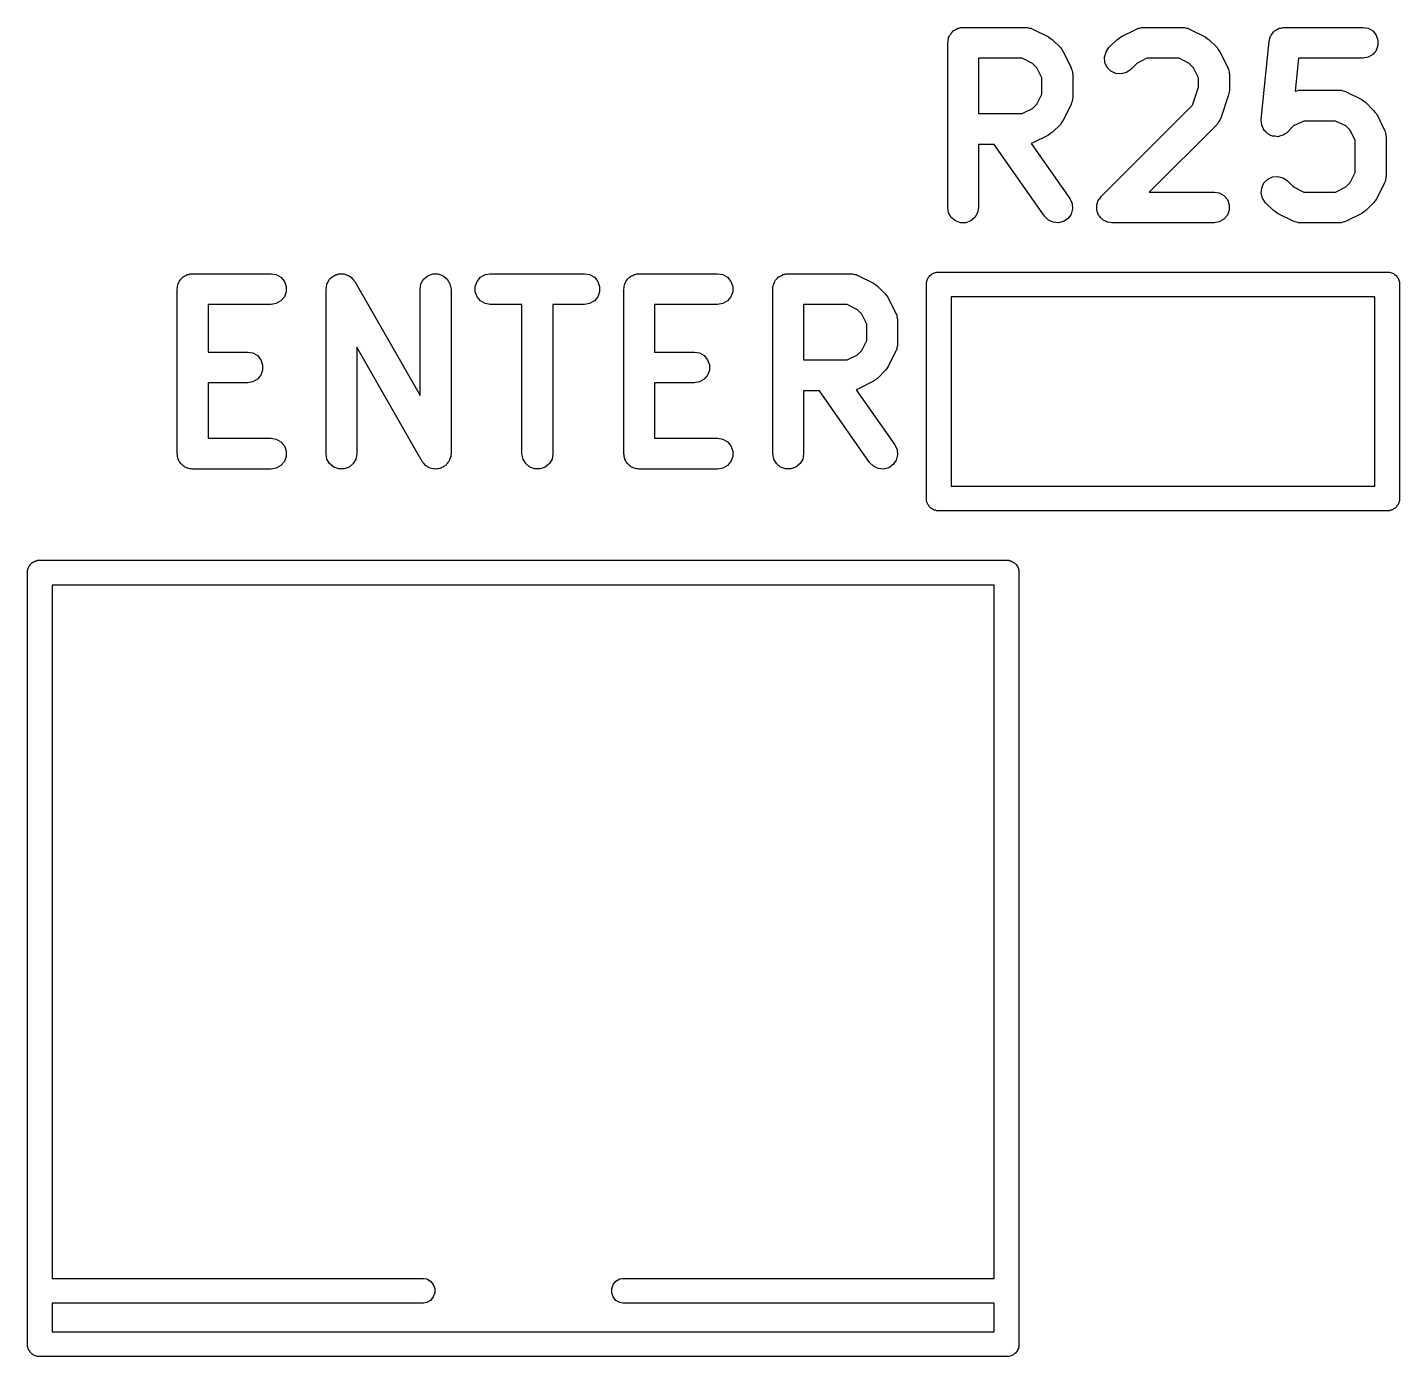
# Model space of a CAD drawing. Extents: x 553.3 to 630.8, y 408.7 to 458.1.
# Drawn here: x 573.76 to 580.43, y 410.67 to 417.13 of the extents above; entities that cross this region are included whole.
import ezdxf

# ---------------------------------------------------------------- set-up
doc = ezdxf.new("R2010")
doc.units = 0
doc.header["$MEASUREMENT"] = 0
doc.layers.add('BLACK', color=7, linetype='CONTINUOUS')

msp = doc.modelspace()

# ---------------------------------------------------------------- linework, layer by layer
at = {"layer": 'BLACK', "linetype": 'CONTINUOUS'}
for p, q in [((578.236, 417.071), (578.238, 417.077)), ((578.238, 417.077), (578.239, 417.084)), ((578.239, 417.084), (578.242, 417.089)), ((578.242, 417.089), (578.245, 417.096)), ((578.245, 417.096), (578.249, 417.101)), ((578.249, 417.101), (578.252, 417.106)), ((578.252, 417.106), (578.257, 417.111)), ((578.257, 417.111), (578.261, 417.116)), ((578.261, 417.116), (578.267, 417.119)), ((578.267, 417.119), (578.272, 417.123)), ((578.272, 417.123), (578.278, 417.125)), ((578.278, 417.125), (578.284, 417.129)), ((578.284, 417.129), (578.29, 417.13)), ((578.29, 417.13), (578.297, 417.132)), ((578.297, 417.132), (578.303, 417.132)), ((578.303, 417.132), (578.31, 417.133)), ((578.31, 417.133), (578.614, 417.133)), ((578.614, 417.133), (578.619, 417.132)), ((578.619, 417.132), (578.623, 417.133)), ((578.623, 417.133), (578.631, 417.13)), ((578.631, 417.13), (578.64, 417.129)), ((578.64, 417.129), (578.644, 417.126)), ((578.644, 417.126), (578.648, 417.125)), ((578.648, 417.125), (578.724, 417.087)), ((578.724, 417.087), (578.734, 417.08)), ((578.734, 417.08), (578.744, 417.073)), ((579.057, 417.073), (579.066, 417.08)), ((579.066, 417.08), (579.076, 417.087)), ((579.076, 417.087), (579.152, 417.125)), ((579.152, 417.125), (579.156, 417.126)), ((579.156, 417.126), (579.16, 417.129)), ((579.16, 417.129), (579.169, 417.13)), ((579.169, 417.13), (579.177, 417.133)), ((579.177, 417.133), (579.182, 417.132)), ((579.182, 417.132), (579.186, 417.133)), ((579.186, 417.133), (579.376, 417.133)), ((579.376, 417.133), (579.38, 417.132)), ((579.38, 417.132), (579.385, 417.133)), ((579.385, 417.133), (579.393, 417.13)), ((579.393, 417.13), (579.402, 417.129)), ((579.402, 417.129), (579.406, 417.126)), ((579.406, 417.126), (579.41, 417.125)), ((579.41, 417.125), (579.486, 417.087)), ((579.486, 417.087), (579.496, 417.08)), ((579.496, 417.08), (579.505, 417.073)), ((579.798, 417.071), (579.801, 417.081)), ((579.801, 417.081), (579.804, 417.091)), ((579.804, 417.091), (579.806, 417.093)), ((579.806, 417.093), (579.807, 417.096)), ((579.807, 417.096), (579.813, 417.103)), ((579.813, 417.103), (579.819, 417.112)), ((579.819, 417.112), (579.821, 417.113)), ((579.821, 417.113), (579.823, 417.116)), ((579.823, 417.116), (579.832, 417.121)), ((579.832, 417.121), (579.841, 417.126)), ((579.841, 417.126), (579.843, 417.127)), ((579.843, 417.127), (579.846, 417.129)), ((579.846, 417.129), (579.856, 417.13)), ((579.856, 417.13), (579.866, 417.133)), ((579.866, 417.133), (579.869, 417.133)), ((579.869, 417.133), (579.871, 417.133)), ((579.871, 417.133), (580.252, 417.133)), ((580.252, 417.133), (580.278, 417.129)), ((580.278, 417.129), (580.301, 417.116)), ((580.301, 417.116), (580.317, 417.096)), ((580.317, 417.096), (580.326, 417.071)), ((578.235, 417.058), (578.236, 417.065)), ((578.235, 416.258), (578.235, 417.058)), ((578.236, 417.065), (578.236, 417.071)), ((578.744, 417.073), (578.782, 417.035)), ((578.782, 417.035), (578.789, 417.025)), ((578.789, 417.025), (578.796, 417.015)), ((578.796, 417.015), (578.834, 416.939)), ((578.997, 416.988), (579.004, 417.014)), ((579.004, 417.014), (579.018, 417.035)), ((579.018, 417.035), (579.057, 417.073)), ((579.505, 417.073), (579.544, 417.035)), ((579.544, 417.035), (579.55, 417.025)), ((579.55, 417.025), (579.558, 417.015)), ((579.558, 417.015), (579.596, 416.939)), ((579.759, 416.685), (579.797, 417.066)), ((579.797, 417.066), (579.798, 417.068)), ((579.798, 417.068), (579.798, 417.071)), ((580.317, 417.021), (580.301, 417.001)), ((580.326, 417.045), (580.317, 417.021)), ((580.326, 417.071), (580.326, 417.045)), ((578.385, 416.983), (578.385, 416.714)), ((578.597, 416.983), (578.385, 416.983)), ((578.646, 416.958), (578.597, 416.983)), ((578.667, 416.937), (578.646, 416.958)), ((578.999, 416.962), (578.997, 416.988)), ((579.01, 416.939), (578.999, 416.962)), ((579.154, 416.958), (579.125, 416.929)), ((579.203, 416.983), (579.154, 416.958)), ((579.359, 416.983), (579.203, 416.983)), ((579.408, 416.958), (579.359, 416.983)), ((579.429, 416.937), (579.408, 416.958)), ((579.939, 416.983), (579.923, 416.824)), ((580.252, 416.983), (579.939, 416.983)), ((580.278, 416.988), (580.252, 416.983)), ((580.301, 417.001), (580.278, 416.988)), ((578.692, 416.888), (578.667, 416.937)), ((578.692, 416.809), (578.692, 416.888)), ((578.834, 416.939), (578.835, 416.935)), ((578.835, 416.935), (578.837, 416.931)), ((578.837, 416.931), (578.839, 416.923)), ((578.839, 416.923), (578.841, 416.914)), ((578.841, 416.914), (578.841, 416.91)), ((578.841, 416.91), (578.842, 416.906)), ((578.842, 416.906), (578.842, 416.791)), ((579.028, 416.92), (579.01, 416.939)), ((579.052, 416.909), (579.028, 416.92)), ((579.078, 416.907), (579.052, 416.909)), ((579.103, 416.914), (579.078, 416.907)), ((579.125, 416.929), (579.103, 416.914)), ((579.454, 416.888), (579.429, 416.937)), ((579.454, 416.842), (579.454, 416.888)), ((579.596, 416.939), (579.597, 416.935)), ((579.597, 416.935), (579.599, 416.931)), ((579.599, 416.931), (579.601, 416.923)), ((579.601, 416.923), (579.603, 416.914)), ((579.603, 416.914), (579.603, 416.91)), ((579.603, 416.91), (579.604, 416.906)), ((579.604, 416.906), (579.604, 416.83)), ((578.667, 416.76), (578.692, 416.809)), ((579.425, 416.756), (579.454, 416.842)), ((579.602, 416.818), (579.6, 416.806)), ((579.604, 416.83), (579.602, 416.818)), ((579.923, 416.824), (579.931, 416.825)), ((579.931, 416.825), (579.939, 416.828)), ((579.939, 416.828), (579.943, 416.828)), ((579.943, 416.828), (579.948, 416.828)), ((579.948, 416.828), (580.138, 416.828)), ((580.138, 416.828), (580.142, 416.828)), ((580.142, 416.828), (580.147, 416.828)), ((580.147, 416.828), (580.155, 416.825)), ((580.155, 416.825), (580.164, 416.824)), ((580.164, 416.824), (580.168, 416.822)), ((580.168, 416.822), (580.172, 416.82)), ((580.172, 416.82), (580.248, 416.782)), ((578.646, 416.739), (578.667, 416.76)), ((578.834, 416.758), (578.796, 416.682)), ((578.835, 416.762), (578.834, 416.758)), ((578.837, 416.766), (578.835, 416.762)), ((578.839, 416.774), (578.837, 416.766)), ((578.841, 416.783), (578.839, 416.774)), ((578.842, 416.791), (578.841, 416.787)), ((578.841, 416.787), (578.841, 416.783)), ((578.98, 416.311), (579.425, 416.756)), ((579.6, 416.806), (579.562, 416.692)), ((580.248, 416.782), (580.258, 416.775)), ((580.258, 416.775), (580.267, 416.768)), ((580.267, 416.768), (580.305, 416.73)), ((578.385, 416.714), (578.597, 416.714)), ((578.597, 416.714), (578.646, 416.739)), ((578.796, 416.682), (578.789, 416.672)), ((579.553, 416.676), (579.549, 416.669)), ((579.558, 416.684), (579.553, 416.676)), ((579.56, 416.688), (579.558, 416.684)), ((579.562, 416.692), (579.56, 416.688)), ((579.759, 416.684), (579.759, 416.685)), ((579.76, 416.671), (579.759, 416.684)), ((579.759, 416.684), (579.759, 416.684)), ((579.965, 416.678), (579.916, 416.654)), ((580.12, 416.678), (579.965, 416.678)), ((580.17, 416.654), (580.12, 416.678)), ((580.305, 416.73), (580.312, 416.72)), ((580.312, 416.72), (580.32, 416.711)), ((580.32, 416.711), (580.358, 416.634)), ((578.724, 416.61), (578.648, 416.572)), ((578.734, 416.617), (578.724, 416.61)), ((578.744, 416.624), (578.734, 416.617)), ((578.782, 416.662), (578.744, 416.624)), ((578.789, 416.672), (578.782, 416.662)), ((579.544, 416.662), (579.214, 416.333)), ((579.546, 416.666), (579.544, 416.662)), ((579.549, 416.669), (579.546, 416.666)), ((579.761, 416.659), (579.76, 416.671)), ((579.761, 416.658), (579.761, 416.659)), ((579.766, 416.646), (579.761, 416.658)), ((579.761, 416.658), (579.761, 416.658)), ((579.771, 416.635), (579.766, 416.646)), ((579.772, 416.635), (579.771, 416.635)), ((579.772, 416.634), (579.772, 416.635)), ((579.781, 416.625), (579.772, 416.634)), ((579.79, 416.616), (579.781, 416.625)), ((579.802, 416.61), (579.79, 416.616)), ((579.79, 416.616), (579.79, 416.616)), ((579.79, 416.616), (579.79, 416.616)), ((579.813, 416.605), (579.802, 416.61)), ((579.864, 416.609), (579.852, 416.606)), ((579.865, 416.609), (579.864, 416.609)), ((579.875, 416.616), (579.865, 416.609)), ((579.865, 416.609), (579.865, 416.609)), ((579.886, 416.623), (579.875, 416.616)), ((579.916, 416.654), (579.886, 416.624)), ((579.886, 416.624), (579.886, 416.624)), ((579.886, 416.624), (579.886, 416.623)), ((580.191, 416.633), (580.17, 416.654)), ((580.216, 416.583), (580.191, 416.633)), ((580.358, 416.634), (580.359, 416.63)), ((580.359, 416.63), (580.361, 416.627)), ((580.361, 416.627), (580.363, 416.618)), ((580.363, 416.618), (580.365, 416.61)), ((580.365, 416.61), (580.365, 416.605)), ((578.461, 416.564), (578.385, 416.564)), ((578.385, 416.564), (578.385, 416.258)), ((578.705, 416.215), (578.461, 416.564)), ((578.644, 416.571), (578.641, 416.569)), ((578.641, 416.569), (578.828, 416.301)), ((578.648, 416.572), (578.644, 416.571)), ((579.814, 416.605), (579.813, 416.605)), ((579.826, 416.604), (579.814, 416.605)), ((579.814, 416.605), (579.814, 416.605)), ((579.839, 416.602), (579.826, 416.604)), ((579.84, 416.602), (579.839, 416.602)), ((579.839, 416.602), (579.839, 416.602)), ((579.852, 416.606), (579.84, 416.602)), ((580.216, 416.428), (580.216, 416.583)), ((580.365, 416.605), (580.366, 416.601)), ((580.366, 416.601), (580.366, 416.41)), ((579.814, 416.407), (579.84, 416.409)), ((579.84, 416.409), (579.865, 416.402)), ((580.191, 416.379), (580.216, 416.428)), ((580.366, 416.41), (580.365, 416.406)), ((579.759, 416.328), (579.761, 416.354)), ((579.761, 416.354), (579.772, 416.377)), ((579.772, 416.377), (579.79, 416.396)), ((579.79, 416.396), (579.814, 416.407)), ((579.865, 416.402), (579.886, 416.387)), ((579.886, 416.387), (579.916, 416.358)), ((579.916, 416.358), (579.965, 416.333)), ((580.12, 416.333), (580.17, 416.358)), ((580.17, 416.358), (580.191, 416.379)), ((580.358, 416.377), (580.32, 416.301)), ((580.359, 416.381), (580.358, 416.377)), ((580.361, 416.385), (580.359, 416.381)), ((580.363, 416.393), (580.361, 416.385)), ((580.365, 416.402), (580.363, 416.393)), ((580.365, 416.406), (580.365, 416.402)), ((578.828, 416.301), (578.839, 416.277)), ((578.839, 416.277), (578.841, 416.252)), ((578.96, 416.271), (578.963, 416.28)), ((578.963, 416.28), (578.965, 416.29)), ((578.965, 416.29), (578.967, 416.292)), ((578.967, 416.292), (578.968, 416.296)), ((578.968, 416.296), (578.975, 416.303)), ((578.975, 416.303), (578.98, 416.311)), ((579.214, 416.333), (579.529, 416.333)), ((579.529, 416.333), (579.554, 416.329)), ((579.554, 416.329), (579.577, 416.316)), ((579.577, 416.316), (579.594, 416.296)), ((579.594, 416.296), (579.602, 416.271)), ((579.765, 416.303), (579.759, 416.328)), ((579.78, 416.281), (579.765, 416.303)), ((579.818, 416.243), (579.78, 416.281)), ((579.965, 416.333), (580.12, 416.333)), ((580.305, 416.281), (580.267, 416.243)), ((580.312, 416.291), (580.305, 416.281)), ((580.32, 416.301), (580.312, 416.291)), ((578.239, 416.232), (578.235, 416.258)), ((578.252, 416.21), (578.239, 416.232)), ((578.272, 416.193), (578.252, 416.21)), ((578.367, 416.21), (578.347, 416.193)), ((578.38, 416.232), (578.367, 416.21)), ((578.385, 416.258), (578.38, 416.232)), ((578.724, 416.197), (578.705, 416.215)), ((578.835, 416.226), (578.82, 416.205)), ((578.841, 416.252), (578.835, 416.226)), ((578.959, 416.265), (578.96, 416.268)), ((578.96, 416.255), (578.959, 416.265)), ((578.96, 416.268), (578.96, 416.271)), ((578.96, 416.245), (578.96, 416.255)), ((578.961, 416.242), (578.96, 416.245)), ((578.961, 416.239), (578.961, 416.242)), ((578.965, 416.23), (578.961, 416.239)), ((578.968, 416.221), (578.965, 416.23)), ((578.971, 416.218), (578.968, 416.221)), ((578.972, 416.215), (578.971, 416.218)), ((578.979, 416.208), (578.972, 416.215)), ((579.594, 416.221), (579.577, 416.201)), ((579.602, 416.245), (579.594, 416.221)), ((579.602, 416.271), (579.602, 416.245)), ((579.828, 416.236), (579.818, 416.243)), ((579.838, 416.229), (579.828, 416.236)), ((579.914, 416.191), (579.838, 416.229)), ((580.248, 416.229), (580.172, 416.191)), ((580.258, 416.236), (580.248, 416.229)), ((580.267, 416.243), (580.258, 416.236)), ((578.297, 416.184), (578.272, 416.193)), ((578.323, 416.184), (578.297, 416.184)), ((578.347, 416.193), (578.323, 416.184)), ((578.747, 416.186), (578.724, 416.197)), ((578.773, 416.183), (578.747, 416.186)), ((578.798, 416.19), (578.773, 416.183)), ((578.82, 416.205), (578.798, 416.19)), ((578.985, 416.201), (578.979, 416.208)), ((578.988, 416.199), (578.985, 416.201)), ((578.99, 416.197), (578.988, 416.199)), ((578.999, 416.193), (578.99, 416.197)), ((579.008, 416.188), (578.999, 416.193)), ((579.011, 416.187), (579.008, 416.188)), ((579.014, 416.186), (579.011, 416.187)), ((579.024, 416.185), (579.014, 416.186)), ((579.033, 416.183), (579.024, 416.185)), ((579.529, 416.183), (579.033, 416.183)), ((579.554, 416.188), (579.529, 416.183)), ((579.577, 416.201), (579.554, 416.188)), ((579.918, 416.19), (579.914, 416.191)), ((579.922, 416.188), (579.918, 416.19)), ((579.931, 416.186), (579.922, 416.188)), ((579.939, 416.184), (579.931, 416.186)), ((579.943, 416.184), (579.939, 416.184)), ((579.948, 416.183), (579.943, 416.184)), ((580.138, 416.183), (579.948, 416.183)), ((580.142, 416.184), (580.138, 416.183)), ((580.147, 416.184), (580.142, 416.184)), ((580.155, 416.186), (580.147, 416.184)), ((580.164, 416.188), (580.155, 416.186)), ((580.168, 416.19), (580.164, 416.188)), ((580.172, 416.191), (580.168, 416.19)), ((578.17, 415.941), (578.175, 415.942)), ((578.175, 415.942), (578.18, 415.944)), ((578.18, 415.944), (578.186, 415.944)), ((578.186, 415.944), (578.186, 415.944)), ((578.186, 415.944), (580.376, 415.944)), ((580.376, 415.944), (580.376, 415.944)), ((580.376, 415.944), (580.382, 415.944)), ((580.382, 415.944), (580.387, 415.942)), ((580.387, 415.942), (580.392, 415.941)), ((574.49, 415.874), (574.492, 415.88)), ((574.492, 415.88), (574.493, 415.887)), ((574.493, 415.887), (574.497, 415.892)), ((574.497, 415.892), (574.499, 415.899)), ((574.499, 415.899), (574.503, 415.904)), ((574.503, 415.904), (574.506, 415.909)), ((574.506, 415.909), (574.511, 415.914)), ((574.511, 415.914), (574.516, 415.919)), ((574.516, 415.919), (574.521, 415.922)), ((574.521, 415.922), (574.526, 415.926)), ((574.526, 415.926), (574.533, 415.928)), ((574.533, 415.928), (574.538, 415.932)), ((574.538, 415.932), (574.545, 415.933)), ((574.545, 415.933), (574.551, 415.935)), ((574.551, 415.935), (574.557, 415.935)), ((574.557, 415.935), (574.564, 415.936)), ((574.564, 415.936), (574.945, 415.936)), ((574.945, 415.936), (574.97, 415.932)), ((574.97, 415.932), (574.993, 415.919)), ((574.993, 415.919), (575.01, 415.899)), ((575.01, 415.899), (575.019, 415.874)), ((575.214, 415.874), (575.216, 415.88)), ((575.216, 415.88), (575.217, 415.887)), ((575.217, 415.887), (575.221, 415.893)), ((575.221, 415.893), (575.223, 415.899)), ((575.223, 415.899), (575.227, 415.904)), ((575.227, 415.904), (575.23, 415.909)), ((575.23, 415.909), (575.235, 415.914)), ((575.235, 415.914), (575.24, 415.919)), ((575.24, 415.919), (575.245, 415.922)), ((575.245, 415.922), (575.25, 415.926)), ((575.25, 415.926), (575.256, 415.928)), ((575.256, 415.928), (575.262, 415.932)), ((575.262, 415.932), (575.269, 415.933)), ((575.269, 415.933), (575.275, 415.935)), ((575.275, 415.935), (575.281, 415.935)), ((575.281, 415.935), (575.288, 415.936)), ((575.288, 415.936), (575.294, 415.935)), ((575.294, 415.935), (575.301, 415.935)), ((575.301, 415.935), (575.307, 415.933)), ((575.307, 415.933), (575.314, 415.931)), ((575.314, 415.931), (575.319, 415.928)), ((575.319, 415.928), (575.325, 415.926)), ((575.325, 415.926), (575.33, 415.922)), ((575.33, 415.922), (575.336, 415.918)), ((575.336, 415.918), (575.34, 415.913)), ((575.34, 415.913), (575.345, 415.909)), ((575.345, 415.909), (575.348, 415.903)), ((575.348, 415.903), (575.353, 415.898)), ((575.353, 415.898), (575.67, 415.344)), ((575.67, 415.861), (575.674, 415.887)), ((575.674, 415.887), (575.687, 415.909)), ((575.687, 415.909), (575.707, 415.926)), ((575.707, 415.926), (575.732, 415.935)), ((575.732, 415.935), (575.758, 415.935)), ((575.758, 415.935), (575.782, 415.926)), ((575.782, 415.926), (575.802, 415.909)), ((575.802, 415.909), (575.815, 415.887)), ((575.815, 415.887), (575.82, 415.861)), ((575.938, 415.874), (575.947, 415.899)), ((575.947, 415.899), (575.963, 415.919)), ((575.963, 415.919), (575.986, 415.932)), ((575.986, 415.932), (576.011, 415.936)), ((576.011, 415.936), (576.469, 415.936)), ((576.469, 415.936), (576.494, 415.932)), ((576.494, 415.932), (576.517, 415.919)), ((576.517, 415.919), (576.534, 415.899)), ((576.534, 415.899), (576.542, 415.874)), ((576.661, 415.874), (576.664, 415.88)), ((576.664, 415.88), (576.665, 415.887)), ((576.665, 415.887), (576.668, 415.892)), ((576.668, 415.892), (576.67, 415.899)), ((576.67, 415.899), (576.675, 415.904)), ((576.675, 415.904), (576.678, 415.909)), ((576.678, 415.909), (576.683, 415.914)), ((576.683, 415.914), (576.687, 415.919)), ((576.687, 415.919), (576.693, 415.922)), ((576.693, 415.922), (576.698, 415.926)), ((576.698, 415.926), (576.704, 415.928)), ((576.704, 415.928), (576.71, 415.932)), ((576.71, 415.932), (576.716, 415.933)), ((576.716, 415.933), (576.722, 415.935)), ((576.722, 415.935), (576.729, 415.935)), ((576.729, 415.935), (576.735, 415.936)), ((576.735, 415.936), (577.116, 415.936)), ((577.116, 415.936), (577.142, 415.932)), ((577.142, 415.932), (577.164, 415.919)), ((577.164, 415.919), (577.181, 415.899)), ((577.181, 415.899), (577.19, 415.874)), ((577.385, 415.874), (577.387, 415.88)), ((577.387, 415.88), (577.389, 415.887)), ((577.389, 415.887), (577.392, 415.892)), ((577.392, 415.892), (577.394, 415.899)), ((577.394, 415.899), (577.398, 415.904)), ((577.398, 415.904), (577.402, 415.909)), ((577.402, 415.909), (577.407, 415.914)), ((577.407, 415.914), (577.411, 415.919)), ((577.411, 415.919), (577.417, 415.922)), ((577.417, 415.922), (577.422, 415.926)), ((577.422, 415.926), (577.428, 415.928)), ((577.428, 415.928), (577.433, 415.932)), ((577.433, 415.932), (577.44, 415.933)), ((577.44, 415.933), (577.446, 415.935)), ((577.446, 415.935), (577.453, 415.935)), ((577.453, 415.935), (577.459, 415.936)), ((577.459, 415.936), (577.764, 415.936)), ((577.764, 415.936), (577.768, 415.935)), ((577.768, 415.935), (577.772, 415.936)), ((577.772, 415.936), (577.781, 415.933)), ((577.781, 415.933), (577.79, 415.932)), ((577.79, 415.932), (577.793, 415.929)), ((577.793, 415.929), (577.797, 415.928)), ((577.797, 415.928), (577.874, 415.89)), ((577.874, 415.89), (577.883, 415.883)), ((577.883, 415.883), (577.893, 415.876)), ((577.893, 415.876), (577.931, 415.838)), ((578.131, 415.895), (578.133, 415.9)), ((578.131, 415.889), (578.131, 415.895)), ((578.131, 414.855), (578.131, 415.889)), ((578.131, 415.889), (578.131, 415.889)), ((578.133, 415.9), (578.134, 415.905)), ((578.134, 415.905), (578.136, 415.909)), ((578.136, 415.909), (578.138, 415.914)), ((578.138, 415.914), (578.142, 415.919)), ((578.142, 415.919), (578.144, 415.923)), ((578.144, 415.923), (578.148, 415.927)), ((578.148, 415.927), (578.152, 415.931)), ((578.152, 415.931), (578.156, 415.933)), ((578.156, 415.933), (578.161, 415.937)), ((578.161, 415.937), (578.166, 415.939)), ((578.166, 415.939), (578.17, 415.941)), ((580.392, 415.941), (580.396, 415.939)), ((580.396, 415.939), (580.401, 415.937)), ((580.401, 415.937), (580.406, 415.933)), ((580.406, 415.933), (580.41, 415.931)), ((580.41, 415.931), (580.414, 415.927)), ((580.414, 415.927), (580.418, 415.923)), ((580.418, 415.923), (580.42, 415.919)), ((580.42, 415.919), (580.424, 415.914)), ((580.424, 415.914), (580.426, 415.909)), ((580.426, 415.909), (580.428, 415.905)), ((580.428, 415.905), (580.429, 415.9)), ((580.429, 415.9), (580.431, 415.895)), ((580.431, 415.895), (580.431, 415.889)), ((580.431, 415.889), (580.431, 415.889)), ((580.431, 415.889), (580.431, 414.839)), ((574.489, 415.861), (574.49, 415.868)), ((574.489, 415.061), (574.489, 415.861)), ((574.49, 415.868), (574.49, 415.874)), ((575.01, 415.824), (574.993, 415.804)), ((575.019, 415.848), (575.01, 415.824)), ((575.019, 415.874), (575.019, 415.848)), ((575.213, 415.861), (575.214, 415.868)), ((575.213, 415.061), (575.213, 415.861)), ((575.214, 415.868), (575.214, 415.874)), ((575.67, 415.344), (575.67, 415.861)), ((575.82, 415.861), (575.82, 415.061)), ((575.938, 415.848), (575.938, 415.874)), ((575.947, 415.824), (575.938, 415.848)), ((575.963, 415.804), (575.947, 415.824)), ((576.534, 415.824), (576.517, 415.804)), ((576.542, 415.848), (576.534, 415.824)), ((576.542, 415.874), (576.542, 415.848)), ((576.66, 415.861), (576.661, 415.868)), ((576.66, 415.061), (576.66, 415.861)), ((576.661, 415.868), (576.661, 415.874)), ((577.181, 415.824), (577.164, 415.804)), ((577.19, 415.848), (577.181, 415.824)), ((577.19, 415.874), (577.19, 415.848)), ((577.384, 415.861), (577.385, 415.868)), ((577.384, 415.061), (577.384, 415.861)), ((577.385, 415.868), (577.385, 415.874)), ((577.931, 415.838), (577.938, 415.828)), ((577.938, 415.828), (577.945, 415.818)), ((577.945, 415.818), (577.983, 415.742)), ((580.311, 415.824), (578.251, 415.824)), ((578.251, 415.824), (578.251, 414.904)), ((580.311, 414.904), (580.311, 415.824)), ((574.945, 415.786), (574.639, 415.786)), ((574.639, 415.786), (574.639, 415.555)), ((574.97, 415.791), (574.945, 415.786)), ((574.993, 415.804), (574.97, 415.791)), ((575.986, 415.791), (575.963, 415.804)), ((576.011, 415.786), (575.986, 415.791)), ((576.165, 415.786), (576.011, 415.786)), ((576.165, 415.061), (576.165, 415.786)), ((576.469, 415.786), (576.315, 415.786)), ((576.315, 415.786), (576.315, 415.061)), ((576.494, 415.791), (576.469, 415.786)), ((576.517, 415.804), (576.494, 415.791)), ((577.116, 415.786), (576.81, 415.786)), ((576.81, 415.786), (576.81, 415.555)), ((577.142, 415.791), (577.116, 415.786)), ((577.164, 415.804), (577.142, 415.791)), ((577.534, 415.786), (577.534, 415.517)), ((577.746, 415.786), (577.534, 415.786)), ((577.796, 415.761), (577.746, 415.786)), ((577.817, 415.74), (577.796, 415.761)), ((577.983, 415.742), (577.985, 415.738)), ((577.841, 415.691), (577.817, 415.74)), ((577.841, 415.612), (577.841, 415.691)), ((577.985, 415.738), (577.987, 415.734)), ((577.987, 415.734), (577.988, 415.726)), ((577.988, 415.726), (577.991, 415.717)), ((577.991, 415.717), (577.99, 415.713)), ((577.99, 415.713), (577.991, 415.709)), ((577.991, 415.709), (577.991, 415.594)), ((577.817, 415.563), (577.841, 415.612)), ((574.639, 415.555), (574.831, 415.555)), ((574.831, 415.555), (574.856, 415.551)), ((574.856, 415.551), (574.879, 415.538)), ((575.68, 415.024), (575.363, 415.579)), ((575.363, 415.579), (575.363, 415.061)), ((576.81, 415.555), (577.002, 415.555)), ((577.002, 415.555), (577.028, 415.551)), ((577.028, 415.551), (577.05, 415.538)), ((577.746, 415.517), (577.796, 415.542)), ((577.796, 415.542), (577.817, 415.563)), ((577.983, 415.561), (577.945, 415.485)), ((577.985, 415.565), (577.983, 415.561)), ((577.987, 415.569), (577.985, 415.565)), ((577.988, 415.577), (577.987, 415.569)), ((577.991, 415.586), (577.988, 415.577)), ((577.991, 415.594), (577.99, 415.59)), ((577.99, 415.59), (577.991, 415.586)), ((574.879, 415.538), (574.895, 415.518)), ((574.895, 415.518), (574.904, 415.493)), ((574.904, 415.493), (574.904, 415.467)), ((577.05, 415.538), (577.067, 415.518)), ((577.067, 415.518), (577.076, 415.493)), ((577.076, 415.493), (577.076, 415.467)), ((577.534, 415.517), (577.746, 415.517)), ((577.938, 415.475), (577.931, 415.465)), ((577.945, 415.485), (577.938, 415.475)), ((574.856, 415.41), (574.831, 415.405)), ((574.879, 415.423), (574.856, 415.41)), ((574.895, 415.443), (574.879, 415.423)), ((574.904, 415.467), (574.895, 415.443)), ((577.028, 415.41), (577.002, 415.405)), ((577.05, 415.423), (577.028, 415.41)), ((577.067, 415.443), (577.05, 415.423)), ((577.076, 415.467), (577.067, 415.443)), ((577.874, 415.413), (577.797, 415.375)), ((577.883, 415.42), (577.874, 415.413)), ((577.893, 415.427), (577.883, 415.42)), ((577.931, 415.465), (577.893, 415.427)), ((574.831, 415.405), (574.639, 415.405)), ((574.639, 415.405), (574.639, 415.136)), ((577.002, 415.405), (576.81, 415.405)), ((576.81, 415.405), (576.81, 415.136)), ((577.611, 415.367), (577.534, 415.367)), ((577.534, 415.367), (577.534, 415.061)), ((577.855, 415.018), (577.611, 415.367)), ((577.793, 415.374), (577.79, 415.372)), ((577.79, 415.372), (577.978, 415.104)), ((577.797, 415.375), (577.793, 415.374)), ((574.639, 415.136), (574.945, 415.136)), ((574.945, 415.136), (574.97, 415.132)), ((574.97, 415.132), (574.993, 415.119)), ((574.993, 415.119), (575.01, 415.099)), ((575.01, 415.099), (575.019, 415.074)), ((576.81, 415.136), (577.116, 415.136)), ((577.116, 415.136), (577.142, 415.132)), ((577.142, 415.132), (577.164, 415.119)), ((577.164, 415.119), (577.181, 415.099)), ((577.181, 415.099), (577.19, 415.074)), ((577.978, 415.104), (577.989, 415.08)), ((577.989, 415.08), (577.991, 415.055)), ((574.49, 415.055), (574.489, 415.061)), ((574.49, 415.048), (574.49, 415.055)), ((574.492, 415.042), (574.49, 415.048)), ((574.493, 415.035), (574.492, 415.042)), ((574.497, 415.03), (574.493, 415.035)), ((574.499, 415.024), (574.497, 415.03)), ((574.503, 415.019), (574.499, 415.024)), ((574.506, 415.013), (574.503, 415.019)), ((574.511, 415.009), (574.506, 415.013)), ((574.516, 415.004), (574.511, 415.009)), ((575.01, 415.024), (574.993, 415.004)), ((575.019, 415.048), (575.01, 415.024)), ((575.019, 415.074), (575.019, 415.048)), ((575.217, 415.035), (575.213, 415.061)), ((575.23, 415.013), (575.217, 415.035)), ((575.25, 414.996), (575.23, 415.013)), ((575.345, 415.013), (575.325, 414.996)), ((575.358, 415.035), (575.345, 415.013)), ((575.363, 415.061), (575.358, 415.035)), ((575.684, 415.019), (575.68, 415.024)), ((575.687, 415.013), (575.684, 415.019)), ((575.692, 415.009), (575.687, 415.013)), ((575.696, 415.004), (575.692, 415.009)), ((575.797, 415.009), (575.793, 415.003)), ((575.802, 415.013), (575.797, 415.009)), ((575.805, 415.018), (575.802, 415.013)), ((575.81, 415.023), (575.805, 415.018)), ((575.812, 415.03), (575.81, 415.023)), ((575.815, 415.035), (575.812, 415.03)), ((575.816, 415.042), (575.815, 415.035)), ((575.819, 415.048), (575.816, 415.042)), ((575.82, 415.061), (575.819, 415.054)), ((575.819, 415.054), (575.819, 415.048)), ((576.17, 415.035), (576.165, 415.061)), ((576.183, 415.013), (576.17, 415.035)), ((576.203, 414.996), (576.183, 415.013)), ((576.298, 415.013), (576.278, 414.996)), ((576.311, 415.035), (576.298, 415.013)), ((576.315, 415.061), (576.311, 415.035)), ((576.661, 415.055), (576.66, 415.061)), ((576.661, 415.048), (576.661, 415.055)), ((576.664, 415.042), (576.661, 415.048)), ((576.665, 415.035), (576.664, 415.042)), ((576.668, 415.03), (576.665, 415.035)), ((576.67, 415.024), (576.668, 415.03)), ((576.675, 415.019), (576.67, 415.024)), ((576.678, 415.013), (576.675, 415.019)), ((576.683, 415.009), (576.678, 415.013)), ((576.687, 415.004), (576.683, 415.009)), ((577.181, 415.024), (577.164, 415.004)), ((577.19, 415.048), (577.181, 415.024)), ((577.19, 415.074), (577.19, 415.048)), ((577.389, 415.035), (577.384, 415.061)), ((577.402, 415.013), (577.389, 415.035)), ((577.422, 414.996), (577.402, 415.013)), ((577.517, 415.013), (577.497, 414.996)), ((577.53, 415.035), (577.517, 415.013)), ((577.534, 415.061), (577.53, 415.035)), ((577.873, 415), (577.855, 415.018)), ((577.969, 415.008), (577.948, 414.993)), ((577.984, 415.029), (577.969, 415.008)), ((577.991, 415.055), (577.984, 415.029)), ((574.521, 415), (574.516, 415.004)), ((574.526, 414.996), (574.521, 415)), ((574.533, 414.994), (574.526, 414.996)), ((574.538, 414.991), (574.533, 414.994)), ((574.545, 414.989), (574.538, 414.991)), ((574.551, 414.987), (574.545, 414.989)), ((574.557, 414.987), (574.551, 414.987)), ((574.564, 414.986), (574.557, 414.987)), ((574.945, 414.986), (574.564, 414.986)), ((574.97, 414.991), (574.945, 414.986)), ((574.993, 415.004), (574.97, 414.991)), ((575.275, 414.987), (575.25, 414.996)), ((575.301, 414.987), (575.275, 414.987)), ((575.325, 414.996), (575.301, 414.987)), ((575.702, 415), (575.696, 415.004)), ((575.707, 414.996), (575.702, 415)), ((575.713, 414.994), (575.707, 414.996)), ((575.719, 414.991), (575.713, 414.994)), ((575.725, 414.99), (575.719, 414.991)), ((575.732, 414.987), (575.725, 414.99)), ((575.738, 414.987), (575.732, 414.987)), ((575.744, 414.986), (575.738, 414.987)), ((575.751, 414.987), (575.744, 414.986)), ((575.758, 414.987), (575.751, 414.987)), ((575.764, 414.989), (575.758, 414.987)), ((575.77, 414.991), (575.764, 414.989)), ((575.776, 414.994), (575.77, 414.991)), ((575.782, 414.996), (575.776, 414.994)), ((575.787, 415), (575.782, 414.996)), ((575.793, 415.003), (575.787, 415)), ((576.227, 414.987), (576.203, 414.996)), ((576.253, 414.987), (576.227, 414.987)), ((576.278, 414.996), (576.253, 414.987)), ((576.693, 415), (576.687, 415.004)), ((576.698, 414.996), (576.693, 415)), ((576.704, 414.994), (576.698, 414.996)), ((576.71, 414.991), (576.704, 414.994)), ((576.716, 414.989), (576.71, 414.991)), ((576.722, 414.987), (576.716, 414.989)), ((576.729, 414.987), (576.722, 414.987)), ((576.735, 414.986), (576.729, 414.987)), ((577.116, 414.986), (576.735, 414.986)), ((577.142, 414.991), (577.116, 414.986)), ((577.164, 415.004), (577.142, 414.991)), ((577.446, 414.987), (577.422, 414.996)), ((577.472, 414.987), (577.446, 414.987)), ((577.497, 414.996), (577.472, 414.987)), ((577.897, 414.989), (577.873, 415)), ((577.923, 414.986), (577.897, 414.989)), ((577.948, 414.993), (577.923, 414.986)), ((578.251, 414.904), (580.311, 414.904)), ((578.131, 414.833), (578.131, 414.855)), ((578.133, 414.828), (578.131, 414.833)), ((578.134, 414.823), (578.133, 414.828)), ((578.136, 414.819), (578.134, 414.823)), ((578.138, 414.814), (578.136, 414.819)), ((578.142, 414.809), (578.138, 414.814)), ((578.144, 414.805), (578.142, 414.809)), ((580.42, 414.809), (580.418, 414.805)), ((580.424, 414.814), (580.42, 414.809)), ((580.426, 414.819), (580.424, 414.814)), ((580.428, 414.823), (580.426, 414.819)), ((580.429, 414.828), (580.428, 414.823)), ((580.431, 414.833), (580.429, 414.828)), ((580.431, 414.839), (580.431, 414.839)), ((580.431, 414.839), (580.431, 414.833)), ((578.148, 414.801), (578.144, 414.805)), ((578.152, 414.797), (578.148, 414.801)), ((578.156, 414.795), (578.152, 414.797)), ((578.161, 414.791), (578.156, 414.795)), ((578.166, 414.789), (578.161, 414.791)), ((578.17, 414.787), (578.166, 414.789)), ((578.175, 414.786), (578.17, 414.787)), ((578.18, 414.784), (578.175, 414.786)), ((578.186, 414.784), (578.18, 414.784)), ((580.376, 414.784), (578.186, 414.784)), ((578.186, 414.784), (578.186, 414.784)), ((580.382, 414.784), (580.376, 414.784)), ((580.376, 414.784), (580.376, 414.784)), ((580.387, 414.786), (580.382, 414.784)), ((580.392, 414.787), (580.387, 414.786)), ((580.396, 414.789), (580.392, 414.787)), ((580.401, 414.791), (580.396, 414.789)), ((580.406, 414.795), (580.401, 414.791)), ((580.41, 414.797), (580.406, 414.795)), ((580.414, 414.801), (580.41, 414.797)), ((580.418, 414.805), (580.414, 414.801)), ((573.8, 414.54), (573.805, 414.541)), ((573.805, 414.541), (573.81, 414.543)), ((573.81, 414.543), (573.816, 414.543)), ((573.816, 414.543), (573.816, 414.543)), ((573.816, 414.543), (578.526, 414.543)), ((578.526, 414.543), (578.532, 414.543)), ((578.526, 414.543), (578.526, 414.543)), ((578.532, 414.543), (578.537, 414.541)), ((578.537, 414.541), (578.542, 414.54)), ((573.761, 414.494), (573.763, 414.499)), ((573.761, 414.488), (573.761, 414.494)), ((573.761, 410.728), (573.761, 414.488)), ((573.763, 414.499), (573.764, 414.504)), ((573.764, 414.504), (573.766, 414.508)), ((573.766, 414.508), (573.768, 414.513)), ((573.768, 414.513), (573.772, 414.518)), ((573.772, 414.518), (573.774, 414.522)), ((573.774, 414.522), (573.778, 414.526)), ((573.778, 414.526), (573.782, 414.53)), ((573.782, 414.53), (573.786, 414.532)), ((573.786, 414.532), (573.791, 414.536)), ((573.791, 414.536), (573.796, 414.538)), ((573.796, 414.538), (573.8, 414.54)), ((578.542, 414.54), (578.546, 414.538)), ((578.546, 414.538), (578.551, 414.536)), ((578.551, 414.536), (578.556, 414.532)), ((578.556, 414.532), (578.56, 414.53)), ((578.56, 414.53), (578.564, 414.526)), ((578.564, 414.526), (578.568, 414.522)), ((578.568, 414.522), (578.57, 414.518)), ((578.57, 414.518), (578.574, 414.513)), ((578.574, 414.513), (578.576, 414.508)), ((578.576, 414.508), (578.578, 414.504)), ((578.578, 414.504), (578.579, 414.499)), ((578.579, 414.499), (578.581, 414.494)), ((578.581, 414.494), (578.581, 414.488)), ((578.581, 414.488), (578.581, 414.488)), ((578.581, 414.488), (578.581, 410.728)), ((573.881, 414.423), (573.881, 411.053)), ((578.461, 414.423), (573.881, 414.423)), ((578.461, 411.053), (578.461, 414.423)), ((573.881, 411.053), (575.686, 411.053)), ((575.686, 411.053), (575.702, 411.05)), ((575.702, 411.05), (575.72, 411.04)), ((575.72, 411.04), (575.734, 411.023)), ((575.734, 411.023), (575.741, 411.004)), ((576.601, 411.004), (576.608, 411.023)), ((576.608, 411.023), (576.622, 411.04)), ((576.622, 411.04), (576.64, 411.05)), ((576.64, 411.05), (576.656, 411.053)), ((576.656, 411.053), (578.461, 411.053)), ((575.72, 410.946), (575.702, 410.936)), ((575.734, 410.963), (575.72, 410.946)), ((575.741, 410.982), (575.734, 410.963)), ((575.741, 411.004), (575.741, 410.982)), ((576.601, 410.982), (576.601, 411.004)), ((576.608, 410.963), (576.601, 410.982)), ((576.622, 410.946), (576.608, 410.963)), ((576.64, 410.936), (576.622, 410.946)), ((575.686, 410.933), (573.881, 410.933)), ((573.881, 410.933), (573.881, 410.793)), ((575.702, 410.936), (575.686, 410.933)), ((576.656, 410.933), (576.64, 410.936)), ((578.461, 410.933), (576.656, 410.933)), ((578.461, 410.793), (578.461, 410.933)), ((573.881, 410.793), (578.461, 410.793)), ((573.761, 410.722), (573.761, 410.728)), ((573.761, 410.728), (573.761, 410.728)), ((573.763, 410.717), (573.761, 410.722)), ((573.764, 410.712), (573.763, 410.717)), ((573.766, 410.707), (573.764, 410.712)), ((573.768, 410.703), (573.766, 410.707)), ((573.772, 410.699), (573.768, 410.703)), ((573.774, 410.694), (573.772, 410.699)), ((573.779, 410.69), (573.774, 410.694)), ((573.782, 410.686), (573.779, 410.69)), ((573.786, 410.684), (573.782, 410.686)), ((573.791, 410.68), (573.786, 410.684)), ((573.796, 410.678), (573.791, 410.68)), ((573.8, 410.676), (573.796, 410.678)), ((573.805, 410.675), (573.8, 410.676)), ((573.81, 410.673), (573.805, 410.675)), ((573.832, 410.673), (573.81, 410.673)), ((578.51, 410.673), (573.832, 410.673)), ((573.832, 410.673), (573.832, 410.673)), ((578.532, 410.673), (578.51, 410.673)), ((578.51, 410.673), (578.51, 410.673)), ((578.537, 410.675), (578.532, 410.673)), ((578.542, 410.676), (578.537, 410.675)), ((578.546, 410.678), (578.542, 410.676)), ((578.551, 410.68), (578.546, 410.678)), ((578.556, 410.684), (578.551, 410.68)), ((578.56, 410.686), (578.556, 410.684)), ((578.564, 410.69), (578.56, 410.686)), ((578.568, 410.694), (578.564, 410.69)), ((578.57, 410.698), (578.568, 410.694)), ((578.574, 410.703), (578.57, 410.698)), ((578.576, 410.708), (578.574, 410.703)), ((578.578, 410.712), (578.576, 410.708)), ((578.579, 410.717), (578.578, 410.712)), ((578.581, 410.722), (578.579, 410.717)), ((578.581, 410.728), (578.581, 410.728)), ((578.581, 410.728), (578.581, 410.722))]:
    msp.add_line(p, q, dxfattribs=at)

doc.saveas('drawing.dxf')
